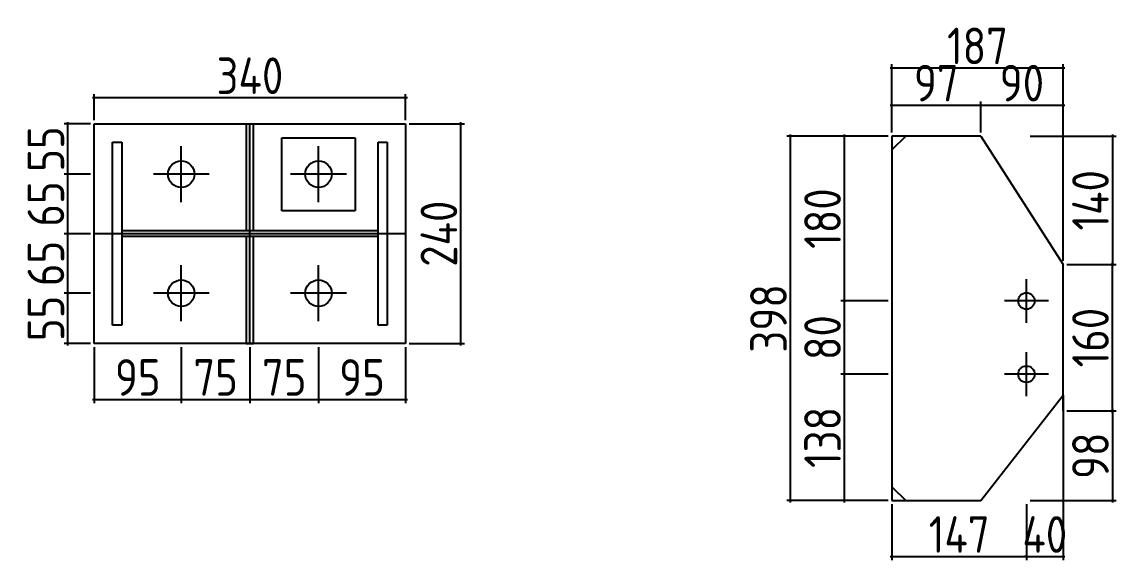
# Model space of a CAD drawing. Extents: x 102162 to 621267, y -39398 to 328893.
# Drawn here: x 307555 to 313533, y 306393 to 309332 of the extents above; entities that cross this region are included whole.
import ezdxf

# ---------------------------------------------------------------- set-up
doc = ezdxf.new("R2010")
doc.units = 0
doc.header["$LTSCALE"] = 1000
doc.header["$MEASUREMENT"] = 0
doc.linetypes.add('DOTE', pattern=[2.42, 2, -0.2, 0.02, -0.2])
doc.styles.get("Standard").update_dxf_attribs({"font": 'gbenor.shx', "bigfont": 'gbcbig.shx'})
doc.dimstyles.get("Standard").update_dxf_attribs({"dimscale": 100, "dimtxt": 3.5, "dimasz": 1, "dimexe": 2.5, "dimexo": 3, "dimgap": 1.5, "dimtad": 1, "dimdec": 0, "dimzin": 0, "dimdsep": 46, "dimtxsty": 'Standard', "dimblk": 'ARCHTICK', "dimcen": 0.09, "dimadec": 0, "dimazin": 0, "dimtfac": 1, "dimtdec": 0, "dimtix": 1, "dimtmove": 2, "dimatfit": 3, "dimfxl": 1, "dimtolj": 1, "dimtzin": 0, "dimarcsym": 0})

# ---------------------------------------------------------------- blocks, each defined once
blk = doc.blocks.new('_ArchTick')
at = {"color": 0, "linetype": 'ByBlock', "const_width": 0.4}
blk.add_lwpolyline([(-0.5, -0.5), (0.5, 0.5)], dxfattribs=at)
blk = doc.blocks.new('*D5279')
at = {"color": 0, "lineweight": -2}
for p, q in [((307950.8, 307555.3), (307950.8, 307250.4)), ((308425.8, 307555.3), (308425.8, 307250.4)), ((307940.8, 307270.4), (308435.8, 307270.4))]:
    blk.add_line(p, q, dxfattribs=at)
at = {"layer": 'Defpoints', "color": 0}
for p in [(307950.8, 307575.3), (308425.8, 307575.3), (308425.8, 307270.4)]:
    blk.add_point(p, dxfattribs=at)
at = {"color": 0, "lineweight": -2, "xscale": 10, "yscale": 10, "zscale": 10, "rotation": 180}
blk.add_blockref('_ArchTick', (307950.8, 307270.4), dxfattribs=at)
at = {"color": 0, "lineweight": -2, "xscale": 10, "yscale": 10, "zscale": 10}
blk.add_blockref('_ArchTick', (308425.8, 307270.4), dxfattribs=at)
at = {"color": 0, "insert": (308188.3, 307390.4), "char_height": 200, "attachment_point": 5}
blk.add_mtext('\\A1;95', dxfattribs=at)
blk = doc.blocks.new('*D5280')
at = {"color": 0, "lineweight": -2}
for p, q in [((308800.8, 307555.3), (308800.8, 307250.4)), ((309175.8, 307555.3), (309175.8, 307250.4)), ((308790.8, 307270.4), (309185.8, 307270.4))]:
    blk.add_line(p, q, dxfattribs=at)
at = {"layer": 'Defpoints', "color": 0}
for p in [(308800.8, 307575.3), (309175.8, 307575.3), (309175.8, 307270.4)]:
    blk.add_point(p, dxfattribs=at)
at = {"color": 0, "lineweight": -2, "xscale": 10, "yscale": 10, "zscale": 10, "rotation": 180}
blk.add_blockref('_ArchTick', (308800.8, 307270.4), dxfattribs=at)
at = {"color": 0, "lineweight": -2, "xscale": 10, "yscale": 10, "zscale": 10}
blk.add_blockref('_ArchTick', (309175.8, 307270.4), dxfattribs=at)
at = {"color": 0, "insert": (308988.3, 307390.4), "char_height": 200, "attachment_point": 5}
blk.add_mtext('\\A1;75', dxfattribs=at)
blk = doc.blocks.new('*D5281')
at = {"color": 0, "lineweight": -2}
for p, q in [((309175.8, 307555.3), (309175.8, 307250.4)), ((309650.8, 307555.3), (309650.8, 307250.4)), ((309165.8, 307270.4), (309660.8, 307270.4))]:
    blk.add_line(p, q, dxfattribs=at)
at = {"layer": 'Defpoints', "color": 0}
for p in [(309175.8, 307575.3), (309650.8, 307575.3), (309650.8, 307270.4)]:
    blk.add_point(p, dxfattribs=at)
at = {"color": 0, "lineweight": -2, "xscale": 10, "yscale": 10, "zscale": 10, "rotation": 180}
blk.add_blockref('_ArchTick', (309175.8, 307270.4), dxfattribs=at)
at = {"color": 0, "lineweight": -2, "xscale": 10, "yscale": 10, "zscale": 10}
blk.add_blockref('_ArchTick', (309650.8, 307270.4), dxfattribs=at)
at = {"color": 0, "insert": (309413.3, 307390.4), "char_height": 200, "attachment_point": 5}
blk.add_mtext('\\A1;95', dxfattribs=at)
blk = doc.blocks.new('*D5222')
at = {"color": 0, "lineweight": -2}
for p, q in [((307806.3, 307565.3), (307806.3, 307860.3)), ((307930.8, 307850.3), (307786.3, 307850.3)), ((307930.8, 307575.3), (307786.3, 307575.3))]:
    blk.add_line(p, q, dxfattribs=at)
at = {"layer": 'Defpoints', "color": 0}
for p in [(307806.3, 307850.3), (307950.8, 307850.3), (307950.8, 307575.3)]:
    blk.add_point(p, dxfattribs=at)
at = {"color": 0, "lineweight": -2, "xscale": 10, "yscale": 10, "zscale": 10}
for p, rotation in [((307806.3, 307850.3), 90), ((307806.3, 307575.3), 270)]:
    blk.add_blockref('_ArchTick', p, dxfattribs=dict(at, rotation=rotation))
at = {"color": 0, "insert": (307686.3, 307712.8), "char_height": 200, "attachment_point": 5, "rotation": 90}
blk.add_mtext('\\A1;55', dxfattribs=at)
blk = doc.blocks.new('*D5282')
at = {"color": 0, "lineweight": -2}
for p, q in [((307930.8, 308175.3), (307786.3, 308175.3)), ((307806.3, 307840.3), (307806.3, 308185.3)), ((307930.8, 307850.3), (307786.3, 307850.3))]:
    blk.add_line(p, q, dxfattribs=at)
at = {"layer": 'Defpoints', "color": 0}
for p in [(307806.3, 308175.3), (307950.8, 308175.3), (307950.8, 307850.3)]:
    blk.add_point(p, dxfattribs=at)
at = {"color": 0, "lineweight": -2, "xscale": 10, "yscale": 10, "zscale": 10}
for p, rotation in [((307806.3, 308175.3), 90), ((307806.3, 307850.3), 270)]:
    blk.add_blockref('_ArchTick', p, dxfattribs=dict(at, rotation=rotation))
at = {"color": 0, "insert": (307686.3, 308012.8), "char_height": 200, "attachment_point": 5, "rotation": 90}
blk.add_mtext('\\A1;65', dxfattribs=at)
blk = doc.blocks.new('*D5283')
at = {"color": 0, "lineweight": -2}
for p, q in [((307930.8, 308500.3), (307786.3, 308500.3)), ((307806.3, 308165.3), (307806.3, 308510.3)), ((307930.8, 308175.3), (307786.3, 308175.3))]:
    blk.add_line(p, q, dxfattribs=at)
at = {"layer": 'Defpoints', "color": 0}
for p in [(307806.3, 308500.3), (307950.8, 308500.3), (307950.8, 308175.3)]:
    blk.add_point(p, dxfattribs=at)
at = {"color": 0, "lineweight": -2, "xscale": 10, "yscale": 10, "zscale": 10}
for p, rotation in [((307806.3, 308500.3), 90), ((307806.3, 308175.3), 270)]:
    blk.add_blockref('_ArchTick', p, dxfattribs=dict(at, rotation=rotation))
at = {"color": 0, "insert": (307686.3, 308337.8), "char_height": 200, "attachment_point": 5, "rotation": 90}
blk.add_mtext('\\A1;65', dxfattribs=at)
blk = doc.blocks.new('*D5284')
at = {"color": 0, "lineweight": -2}
for p, q in [((307930.8, 308775.3), (307786.3, 308775.3)), ((307806.3, 308490.3), (307806.3, 308785.3)), ((307930.8, 308500.3), (307786.3, 308500.3))]:
    blk.add_line(p, q, dxfattribs=at)
at = {"layer": 'Defpoints', "color": 0}
for p in [(307806.3, 308775.3), (307950.8, 308775.3), (307950.8, 308500.3)]:
    blk.add_point(p, dxfattribs=at)
at = {"color": 0, "lineweight": -2, "xscale": 10, "yscale": 10, "zscale": 10}
for p, rotation in [((307806.3, 308775.3), 90), ((307806.3, 308500.3), 270)]:
    blk.add_blockref('_ArchTick', p, dxfattribs=dict(at, rotation=rotation))
at = {"color": 0, "insert": (307686.3, 308637.8), "char_height": 200, "attachment_point": 5, "rotation": 90}
blk.add_mtext('\\A1;55', dxfattribs=at)
blk = doc.blocks.new('*D5285')
at = {"color": 0, "lineweight": -2}
for p, q in [((307950.8, 308795.3), (307950.8, 308938.1)), ((309650.8, 308795.3), (309650.8, 308938.1)), ((309660.8, 308918.1), (307940.8, 308918.1))]:
    blk.add_line(p, q, dxfattribs=at)
at = {"layer": 'Defpoints', "color": 0}
for p in [(307950.8, 308918.1), (307950.8, 308775.3), (309650.8, 308775.3)]:
    blk.add_point(p, dxfattribs=at)
at = {"color": 0, "lineweight": -2, "xscale": 10, "yscale": 10, "zscale": 10, "rotation": 180}
blk.add_blockref('_ArchTick', (307950.8, 308918.1), dxfattribs=at)
at = {"color": 0, "lineweight": -2, "xscale": 10, "yscale": 10, "zscale": 10}
blk.add_blockref('_ArchTick', (309650.8, 308918.1), dxfattribs=at)
at = {"color": 0, "insert": (308800.8, 309038.1), "char_height": 200, "attachment_point": 5}
blk.add_mtext('\\A1;340', dxfattribs=at)
blk = doc.blocks.new('*D5286')
at = {"color": 0, "lineweight": -2}
for p, q in [((309670.8, 308775.3), (309973.2, 308775.3)), ((309953.2, 307565.3), (309953.2, 308785.3)), ((309670.8, 307575.3), (309973.2, 307575.3))]:
    blk.add_line(p, q, dxfattribs=at)
at = {"layer": 'Defpoints', "color": 0}
for p in [(309650.8, 308775.3), (309953.2, 308775.3), (309650.8, 307575.3)]:
    blk.add_point(p, dxfattribs=at)
at = {"color": 0, "lineweight": -2, "xscale": 10, "yscale": 10, "zscale": 10}
for p, rotation in [((309953.2, 308775.3), 90), ((309953.2, 307575.3), 270)]:
    blk.add_blockref('_ArchTick', p, dxfattribs=dict(at, rotation=rotation))
at = {"color": 0, "insert": (309833.2, 308175.3), "char_height": 200, "attachment_point": 5, "rotation": 90}
blk.add_mtext('\\A1;240', dxfattribs=at)
blk = doc.blocks.new('*D5223')
at = {"color": 0, "lineweight": -2}
for p, q in [((308425.8, 307555.3), (308425.8, 307250.4)), ((308800.8, 307555.3), (308800.8, 307250.4)), ((308415.8, 307270.4), (308810.8, 307270.4))]:
    blk.add_line(p, q, dxfattribs=at)
at = {"layer": 'Defpoints', "color": 0}
for p in [(308425.8, 307575.3), (308800.8, 307575.3), (308800.8, 307270.4)]:
    blk.add_point(p, dxfattribs=at)
at = {"color": 0, "lineweight": -2, "xscale": 10, "yscale": 10, "zscale": 10, "rotation": 180}
blk.add_blockref('_ArchTick', (308425.8, 307270.4), dxfattribs=at)
at = {"color": 0, "lineweight": -2, "xscale": 10, "yscale": 10, "zscale": 10}
blk.add_blockref('_ArchTick', (308800.8, 307270.4), dxfattribs=at)
at = {"color": 0, "insert": (308613.3, 307390.4), "char_height": 200, "attachment_point": 5}
blk.add_mtext('\\A1;75', dxfattribs=at)
blk = doc.blocks.new('*D5260')
at = {"color": 0, "lineweight": -2}
for p, q in [((312308.2, 306697.9), (312308.2, 306392.8)), ((313043.2, 306697.9), (313043.2, 306392.8)), ((312298.2, 306412.8), (313053.2, 306412.8))]:
    blk.add_line(p, q, dxfattribs=at)
at = {"layer": 'Defpoints', "color": 0}
for p in [(312308.2, 306717.9), (313043.2, 306717.9), (313043.2, 306412.8)]:
    blk.add_point(p, dxfattribs=at)
at = {"color": 0, "lineweight": -2, "xscale": 10, "yscale": 10, "zscale": 10, "rotation": 180}
blk.add_blockref('_ArchTick', (312308.2, 306412.8), dxfattribs=at)
at = {"color": 0, "lineweight": -2, "xscale": 10, "yscale": 10, "zscale": 10}
blk.add_blockref('_ArchTick', (313043.2, 306412.8), dxfattribs=at)
at = {"color": 0, "insert": (312675.7, 306532.8), "char_height": 200, "attachment_point": 5}
blk.add_mtext('\\A1;147', dxfattribs=at)
blk = doc.blocks.new('*D5201')
at = {"color": 0, "lineweight": -2}
for p, q in [((313243.2, 307292.9), (313243.2, 306392.8)), ((313043.2, 306697.9), (313043.2, 306392.8)), ((313043.2, 306412.8), (313033.2, 306412.8)), ((313043.2, 306412.8), (313243.2, 306412.8)), ((313243.2, 306412.8), (313253.2, 306412.8))]:
    blk.add_line(p, q, dxfattribs=at)
at = {"layer": 'Defpoints', "color": 0}
for p in [(313243.2, 307312.9), (313043.2, 306717.9), (313243.2, 306412.8)]:
    blk.add_point(p, dxfattribs=at)
at = {"color": 0, "lineweight": -2, "xscale": 10, "yscale": 10, "zscale": 10}
blk.add_blockref('_ArchTick', (313043.2, 306412.8), dxfattribs=at)
at = {"color": 0, "lineweight": -2, "xscale": 10, "yscale": 10, "zscale": 10, "rotation": 180}
blk.add_blockref('_ArchTick', (313243.2, 306412.8), dxfattribs=at)
at = {"color": 0, "insert": (313143.2, 306532.8), "char_height": 200, "attachment_point": 5}
blk.add_mtext('\\A1;40', dxfattribs=at)
blk = doc.blocks.new('*D5202')
at = {"color": 0, "lineweight": -2}
for p, q in [((312288.2, 307407.9), (312029.2, 307407.9)), ((312049.2, 306707.9), (312049.2, 307417.9)), ((312288.2, 306717.9), (312029.2, 306717.9))]:
    blk.add_line(p, q, dxfattribs=at)
at = {"layer": 'Defpoints', "color": 0}
for p in [(312049.2, 307407.9), (312308.2, 307407.9), (312308.2, 306717.9)]:
    blk.add_point(p, dxfattribs=at)
at = {"color": 0, "lineweight": -2, "xscale": 10, "yscale": 10, "zscale": 10}
for p, rotation in [((312049.2, 307407.9), 90), ((312049.2, 306717.9), 270)]:
    blk.add_blockref('_ArchTick', p, dxfattribs=dict(at, rotation=rotation))
at = {"color": 0, "insert": (311929.2, 307062.9), "char_height": 200, "attachment_point": 5, "rotation": 90}
blk.add_mtext('\\A1;138', dxfattribs=at)
blk = doc.blocks.new('*D5203')
at = {"color": 0, "lineweight": -2}
for p, q in [((312288.2, 307807.9), (312029.2, 307807.9)), ((312049.2, 307397.9), (312049.2, 307817.9)), ((312288.2, 307407.9), (312029.2, 307407.9))]:
    blk.add_line(p, q, dxfattribs=at)
at = {"layer": 'Defpoints', "color": 0}
for p in [(312049.2, 307807.9), (312308.2, 307807.9), (312308.2, 307407.9)]:
    blk.add_point(p, dxfattribs=at)
at = {"color": 0, "lineweight": -2, "xscale": 10, "yscale": 10, "zscale": 10}
for p, rotation in [((312049.2, 307807.9), 90), ((312049.2, 307407.9), 270)]:
    blk.add_blockref('_ArchTick', p, dxfattribs=dict(at, rotation=rotation))
at = {"color": 0, "insert": (311929.2, 307607.9), "char_height": 200, "attachment_point": 5, "rotation": 90}
blk.add_mtext('\\A1;80', dxfattribs=at)
blk = doc.blocks.new('*D5261')
at = {"color": 0, "lineweight": -2}
for p, q in [((312288.2, 308707.9), (312029.2, 308707.9)), ((312049.2, 307797.9), (312049.2, 308717.9)), ((312288.2, 307807.9), (312029.2, 307807.9))]:
    blk.add_line(p, q, dxfattribs=at)
at = {"layer": 'Defpoints', "color": 0}
for p in [(312049.2, 308707.9), (312308.2, 308707.9), (312308.2, 307807.9)]:
    blk.add_point(p, dxfattribs=at)
at = {"color": 0, "lineweight": -2, "xscale": 10, "yscale": 10, "zscale": 10}
for p, rotation in [((312049.2, 308707.9), 90), ((312049.2, 307807.9), 270)]:
    blk.add_blockref('_ArchTick', p, dxfattribs=dict(at, rotation=rotation))
at = {"color": 0, "insert": (311929.2, 308257.9), "char_height": 200, "attachment_point": 5, "rotation": 90}
blk.add_mtext('\\A1;180', dxfattribs=at)
blk = doc.blocks.new('*D5262')
at = {"color": 0, "lineweight": -2}
for p, q in [((312288.2, 308707.9), (311734, 308707.9)), ((311754, 306707.9), (311754, 308717.9)), ((312288.2, 306717.9), (311734, 306717.9))]:
    blk.add_line(p, q, dxfattribs=at)
at = {"layer": 'Defpoints', "color": 0}
for p in [(311754, 308707.9), (312308.2, 308707.9), (312308.2, 306717.9)]:
    blk.add_point(p, dxfattribs=at)
at = {"color": 0, "lineweight": -2, "xscale": 10, "yscale": 10, "zscale": 10}
for p, rotation in [((311754, 308707.9), 90), ((311754, 306717.9), 270)]:
    blk.add_blockref('_ArchTick', p, dxfattribs=dict(at, rotation=rotation))
at = {"color": 0, "insert": (311634, 307712.9), "char_height": 200, "attachment_point": 5, "rotation": 90}
blk.add_mtext('\\A1;398', dxfattribs=at)
blk = doc.blocks.new('*D5204')
at = {"color": 0, "lineweight": -2}
for p, q in [((312298.2, 309080.9), (313253.2, 309080.9)), ((312308.2, 308727.9), (312308.2, 309100.9)), ((313243.2, 308027.9), (313243.2, 309100.9))]:
    blk.add_line(p, q, dxfattribs=at)
at = {"layer": 'Defpoints', "color": 0}
for p in [(313243.2, 309080.9), (312308.2, 308707.9), (313243.2, 308007.9)]:
    blk.add_point(p, dxfattribs=at)
at = {"color": 0, "lineweight": -2, "xscale": 10, "yscale": 10, "zscale": 10, "rotation": 180}
blk.add_blockref('_ArchTick', (312308.2, 309080.9), dxfattribs=at)
at = {"color": 0, "lineweight": -2, "xscale": 10, "yscale": 10, "zscale": 10}
blk.add_blockref('_ArchTick', (313243.2, 309080.9), dxfattribs=at)
at = {"color": 0, "insert": (312775.7, 309200.9), "char_height": 200, "attachment_point": 5}
blk.add_mtext('\\A1;187', dxfattribs=at)
blk = doc.blocks.new('*D5205')
at = {"color": 0, "lineweight": -2}
for p, q in [((313063.2, 308707.9), (313532.9, 308707.9)), ((313512.9, 308717.9), (313512.9, 307997.9)), ((313263.2, 308007.9), (313532.9, 308007.9))]:
    blk.add_line(p, q, dxfattribs=at)
at = {"layer": 'Defpoints', "color": 0}
for p in [(313043.2, 308707.9), (313243.2, 308007.9), (313512.9, 308007.9)]:
    blk.add_point(p, dxfattribs=at)
at = {"color": 0, "lineweight": -2, "xscale": 10, "yscale": 10, "zscale": 10}
for p, rotation in [((313512.9, 308707.9), 90), ((313512.9, 308007.9), 270)]:
    blk.add_blockref('_ArchTick', p, dxfattribs=dict(at, rotation=rotation))
at = {"color": 0, "insert": (313392.9, 308357.9), "char_height": 200, "attachment_point": 5, "rotation": 90}
blk.add_mtext('\\A1;140', dxfattribs=at)
blk = doc.blocks.new('*D5206')
at = {"color": 0, "lineweight": -2}
for p, q in [((313263.2, 307207.9), (313532.9, 307207.9)), ((313512.9, 307217.9), (313512.9, 306707.9)), ((313063.2, 306717.9), (313532.9, 306717.9))]:
    blk.add_line(p, q, dxfattribs=at)
at = {"layer": 'Defpoints', "color": 0}
for p in [(313243.2, 307207.9), (313043.2, 306717.9), (313512.9, 306717.9)]:
    blk.add_point(p, dxfattribs=at)
at = {"color": 0, "lineweight": -2, "xscale": 10, "yscale": 10, "zscale": 10}
for p, rotation in [((313512.9, 307207.9), 90), ((313512.9, 306717.9), 270)]:
    blk.add_blockref('_ArchTick', p, dxfattribs=dict(at, rotation=rotation))
at = {"color": 0, "insert": (313392.9, 306962.9), "char_height": 200, "attachment_point": 5, "rotation": 90}
blk.add_mtext('\\A1;98', dxfattribs=at)
blk = doc.blocks.new('*D5263')
at = {"color": 0, "lineweight": -2}
for p, q in [((313263.2, 308007.9), (313532.9, 308007.9)), ((313512.9, 307197.9), (313512.9, 308017.9)), ((313263.2, 307207.9), (313532.9, 307207.9))]:
    blk.add_line(p, q, dxfattribs=at)
at = {"layer": 'Defpoints', "color": 0}
for p in [(313243.2, 308007.9), (313512.9, 308007.9), (313243.2, 307207.9)]:
    blk.add_point(p, dxfattribs=at)
at = {"color": 0, "lineweight": -2, "xscale": 10, "yscale": 10, "zscale": 10}
for p, rotation in [((313512.9, 308007.9), 90), ((313512.9, 307207.9), 270)]:
    blk.add_blockref('_ArchTick', p, dxfattribs=dict(at, rotation=rotation))
at = {"color": 0, "insert": (313392.9, 307607.9), "char_height": 200, "attachment_point": 5, "rotation": 90}
blk.add_mtext('\\A1;160', dxfattribs=at)
blk = doc.blocks.new('*D5207')
at = {"color": 0, "lineweight": -2}
for p, q in [((312298.2, 308877.5), (312803.2, 308877.5)), ((312308.2, 308727.9), (312308.2, 308897.5)), ((312793.2, 308727.9), (312793.2, 308897.5))]:
    blk.add_line(p, q, dxfattribs=at)
at = {"layer": 'Defpoints', "color": 0}
for p in [(312793.2, 308877.5), (312308.2, 308707.9), (312793.2, 308707.9)]:
    blk.add_point(p, dxfattribs=at)
at = {"color": 0, "lineweight": -2, "xscale": 10, "yscale": 10, "zscale": 10, "rotation": 180}
blk.add_blockref('_ArchTick', (312308.2, 308877.5), dxfattribs=at)
at = {"color": 0, "lineweight": -2, "xscale": 10, "yscale": 10, "zscale": 10}
blk.add_blockref('_ArchTick', (312793.2, 308877.5), dxfattribs=at)
at = {"color": 0, "insert": (312550.7, 308997.5), "char_height": 200, "attachment_point": 5}
blk.add_mtext('\\A1;97', dxfattribs=at)
blk = doc.blocks.new('*D5264')
at = {"color": 0, "lineweight": -2}
for p, q in [((312783.2, 308877.5), (313253.2, 308877.5)), ((312793.2, 308727.9), (312793.2, 308897.5)), ((313243.2, 308027.9), (313243.2, 308897.5))]:
    blk.add_line(p, q, dxfattribs=at)
at = {"layer": 'Defpoints', "color": 0}
for p in [(313243.2, 308877.5), (312793.2, 308707.9), (313243.2, 308007.9)]:
    blk.add_point(p, dxfattribs=at)
at = {"color": 0, "lineweight": -2, "xscale": 10, "yscale": 10, "zscale": 10, "rotation": 180}
blk.add_blockref('_ArchTick', (312793.2, 308877.5), dxfattribs=at)
at = {"color": 0, "lineweight": -2, "xscale": 10, "yscale": 10, "zscale": 10}
blk.add_blockref('_ArchTick', (313243.2, 308877.5), dxfattribs=at)
at = {"color": 0, "insert": (313018.2, 308997.5), "char_height": 200, "attachment_point": 5}
blk.add_mtext('\\A1;90', dxfattribs=at)

msp = doc.modelspace()

# ---------------------------------------------------------------- linework, layer by layer
at = {"color": 2}
for p, q in [((307950.8, 308775.3), (309650.8, 308775.3)), ((307950.8, 307575.3), (307950.8, 308775.3)), ((308780.8, 308775.3), (308780.8, 308190.3)), ((308820.8, 308190.3), (308820.8, 308775.3)), ((309650.8, 308775.3), (309650.8, 307575.3)), ((308975.8, 308499.6), (308975.8, 308699.6)), ((308975.8, 308699.6), (309375.8, 308699.6)), ((309375.8, 308699.6), (309375.8, 308299.6)), ((312308.2, 308707.9), (312308.2, 306717.9)), ((308425.8, 308347.8), (308425.8, 308652.8)), ((309175.8, 308347.8), (309175.8, 308652.8)), ((308578.3, 308500.3), (308273.3, 308500.3)), ((308975.8, 308299.6), (308975.8, 308500.3)), ((309328.3, 308500.3), (309023.3, 308500.3)), ((309375.8, 308299.6), (308975.8, 308299.6)), ((308780.8, 308160.3), (308780.8, 307575.3)), ((308820.8, 307575.3), (308820.8, 308160.3)), ((308425.8, 307697.8), (308425.8, 308002.8)), ((309175.8, 307697.8), (309175.8, 308002.8)), ((313243.2, 307207.9), (313243.2, 308007.9)), ((313043.2, 307687.9), (313043.2, 307927.9)), ((308578.3, 307850.3), (308273.3, 307850.3)), ((309328.3, 307850.3), (309023.3, 307850.3)), ((313163.2, 307807.9), (312923.2, 307807.9)), ((309650.8, 307575.3), (307950.8, 307575.3)), ((313043.2, 307287.9), (313043.2, 307527.9)), ((313163.2, 307407.9), (312923.2, 307407.9)), ((312308.2, 306792.9), (312383.2, 306717.9)), ((312308.2, 306717.9), (312793.2, 306717.9))]:
    msp.add_line(p, q, dxfattribs=at)
at = {"color": 1}
msp.add_line((308800.8, 307575.3), (308800.8, 308775.3), dxfattribs=at)
for p, q in [((312793.2, 308707.9), (312308.2, 308707.9)), ((312383.2, 308707.9), (312308.2, 308632.9)), ((312793.2, 308707.9), (313243.2, 308007.9)), ((312793.2, 306717.9), (313243.2, 307292.9))]:
    msp.add_line(p, q)
at = {"color": 4}
for p, q in [((308050.8, 308175.3), (308050.8, 308675.3)), ((308050.8, 308675.3), (308100.8, 308675.3)), ((308100.8, 308675.3), (308100.8, 307675.3)), ((309500.8, 307675.3), (309500.8, 308675.3)), ((309500.8, 308675.3), (309550.8, 308675.3)), ((309550.8, 308675.3), (309550.8, 308175.3)), ((308050.8, 307675.3), (308050.8, 308175.3)), ((308800.8, 308160.3), (308780.8, 308160.3)), ((309550.8, 308175.3), (309550.8, 307675.3)), ((308100.8, 307675.3), (308050.8, 307675.3)), ((309550.8, 307675.3), (309500.8, 307675.3)), ((308780.8, 307575.3), (308820.8, 307575.3))]:
    msp.add_line(p, q, dxfattribs=at)
at = {"color": 1, "linetype": 'DOTE'}
msp.add_line((309650.8, 308175.3), (307950.8, 308175.3), dxfattribs=at)
at = {"color": 4, "linetype": 'DOTE'}
for p, q in [((309500.8, 308190.3), (308100.8, 308190.3)), ((309500.8, 308160.3), (308100.8, 308160.3))]:
    msp.add_line(p, q, dxfattribs=at)
at = {"color": 2}
for centre, radius in [((308425.8, 308500.3), 72.5), ((309175.8, 308500.3), 72.5), ((308425.8, 307850.3), 72.5), ((309175.8, 307850.3), 72.5), ((313043.2, 307807.9), 45), ((313043.2, 307407.9), 45)]:
    msp.add_circle(centre, radius, dxfattribs=at)

# ---------------------------------------------------------------- dimensions: what is measured, and where the dimension line sits
at = {"color": 4}
for base, p1, p2, picture, middle in [((313243.2, 309080.9), (312308.2, 308707.9), (313243.2, 308007.9), '*D5204', (312775.7, 309200.9)), ((312793.2, 308877.5), (312308.2, 308707.9), (312793.2, 308707.9), '*D5207', (312550.7, 308997.5)), ((313243.2, 308877.5), (312793.2, 308707.9), (313243.2, 308007.9), '*D5264', (313018.2, 308997.5)), ((308425.8, 307270.4), (307950.8, 307575.3), (308425.8, 307575.3), '*D5279', (308188.3, 307390.4)), ((308800.8, 307270.4), (308425.8, 307575.3), (308800.8, 307575.3), '*D5223', (308613.3, 307390.4)), ((309175.8, 307270.4), (308800.8, 307575.3), (309175.8, 307575.3), '*D5280', (308988.3, 307390.4)), ((309650.8, 307270.4), (309175.8, 307575.3), (309650.8, 307575.3), '*D5281', (309413.3, 307390.4)), ((313243.2, 306412.8), (313043.2, 306717.9), (313243.2, 307312.9), '*D5201', (313143.2, 306532.8)), ((313043.2, 306412.8), (312308.2, 306717.9), (313043.2, 306717.9), '*D5260', (312675.7, 306532.8))]:
    dim = msp.add_linear_dim(base=base, p1=p1, p2=p2, dimstyle='Standard', override={"dimtxt": 2, "dimasz": 0.1, "dimexe": 0.2, "dimexo": 0.2, "dimgap": 0.2, "dimlfac": 0.2, "dimdle": 0.1}, dxfattribs=at)
    dim.commit()
    dim.dimension.update_dxf_attribs({"geometry": picture, "text_midpoint": middle})
for p1, p2, distance, picture, middle in [((309650.8, 308775.3), (307950.8, 308775.3), -142.9, '*D5285', (308800.8, 309038.1)), ((309650.8, 307575.3), (309650.8, 308775.3), -302.5, '*D5286', (309833.2, 308175.3)), ((312308.2, 306717.9), (312308.2, 308707.9), 554.2, '*D5262', (311634, 307712.9)), ((313243.2, 307207.9), (313243.2, 308007.9), -269.7, '*D5263', (313392.9, 307607.9))]:
    dim = msp.add_aligned_dim(p1=p1, p2=p2, distance=distance, dimstyle='Standard', override={"dimtxt": 2, "dimasz": 0.1, "dimexe": 0.2, "dimexo": 0.2, "dimgap": 0.2, "dimlfac": 0.2, "dimdle": 0.1}, dxfattribs=at)
    dim.commit()
    dim.dimension.update_dxf_attribs({"geometry": picture, "text_midpoint": middle})
for base, p1, p2, picture, middle in [((307806.3, 308775.3), (307950.8, 308500.3), (307950.8, 308775.3), '*D5284', (307686.3, 308637.8)), ((312049.2, 308707.9), (312308.2, 307807.9), (312308.2, 308707.9), '*D5261', (311929.2, 308257.9)), ((313512.9, 308007.9), (313043.2, 308707.9), (313243.2, 308007.9), '*D5205', (313392.9, 308357.9)), ((307806.3, 308500.3), (307950.8, 308175.3), (307950.8, 308500.3), '*D5283', (307686.3, 308337.8)), ((307806.3, 308175.3), (307950.8, 307850.3), (307950.8, 308175.3), '*D5282', (307686.3, 308012.8)), ((307806.3, 307850.3), (307950.8, 307575.3), (307950.8, 307850.3), '*D5222', (307686.3, 307712.8)), ((312049.2, 307807.9), (312308.2, 307407.9), (312308.2, 307807.9), '*D5203', (311929.2, 307607.9)), ((312049.2, 307407.9), (312308.2, 306717.9), (312308.2, 307407.9), '*D5202', (311929.2, 307062.9)), ((313512.9, 306717.9), (313243.2, 307207.9), (313043.2, 306717.9), '*D5206', (313392.9, 306962.9))]:
    dim = msp.add_linear_dim(base=base, p1=p1, p2=p2, angle=90, dimstyle='Standard', override={"dimtxt": 2, "dimasz": 0.1, "dimexe": 0.2, "dimexo": 0.2, "dimgap": 0.2, "dimlfac": 0.2, "dimdle": 0.1}, dxfattribs=at)
    dim.commit()
    dim.dimension.update_dxf_attribs({"geometry": picture, "text_midpoint": middle})

doc.saveas('drawing.dxf')
